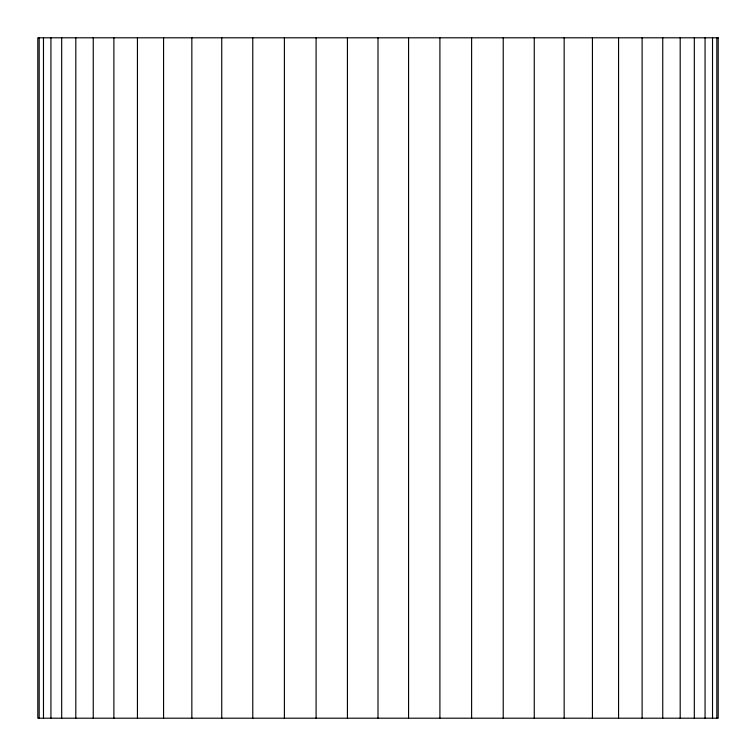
<?xml version="1.0" encoding="UTF-8"?>
<svg xmlns="http://www.w3.org/2000/svg" width="756" height="756" viewBox="0 0 756 756"><rect width="100%" height="100%" fill="white"/><g stroke="black" fill="none" stroke-linecap="round" stroke-linejoin="round"><path stroke-width="1.13" d="M716.82 37.8L716.82 718.2M712.521 37.8L712.521 718.2M705.064 37.8L705.064 718.2M694.31 37.8L694.31 718.2M680.192 37.8L680.192 718.2M662.747 37.8L662.747 718.2M642.118 37.8L642.118 718.2M618.559 37.8L618.559 718.2M592.43 37.8L592.43 718.2M564.165 37.8L564.165 718.2M534.256 37.8L534.256 718.2M503.222 37.8L503.222 718.2M471.612 37.8L471.612 718.2M439.907 37.8L439.907 718.2M408.571 37.8L408.571 718.2M378 37.8L378 718.2M347.429 37.8L347.429 718.2M316.093 37.8L316.093 718.2M284.388 37.8L284.388 718.2M252.778 37.8L252.778 718.2M221.744 37.8L221.744 718.2M191.844 37.8L191.844 718.2M163.57 37.8L163.57 718.2M137.441 37.8L137.441 718.2M113.882 37.8L113.882 718.2M93.253 37.8L93.253 718.2M75.808 37.8L75.808 718.2M61.69 37.8L61.69 718.2M50.935 37.8L50.935 718.2M43.479 37.8L43.479 718.2M39.18 37.8L39.18 718.2M718.2 37.8L37.8 37.8L37.8 718.2L718.2 718.2L718.2 37.8"/></g></svg>
